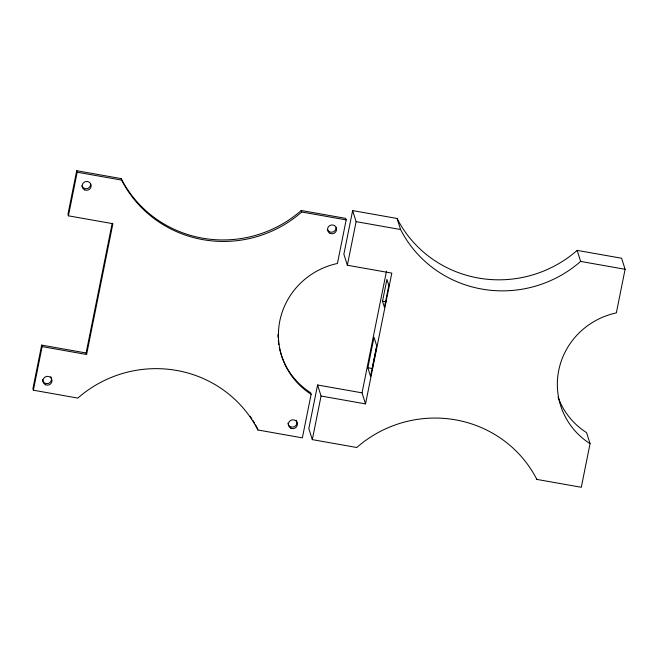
<?xml version="1.0" encoding="UTF-8"?>
<svg xmlns="http://www.w3.org/2000/svg" width="658" height="658" viewBox="0 0 658 658"><rect width="100%" height="100%" fill="white"/><g stroke="black" fill="none" stroke-linecap="round" stroke-linejoin="round"><path stroke-width="0.99" d="M41.66 345.105L42.137 346.61L86.601 354.489L86.124 352.984L41.66 345.105L32.9 388.705L33.377 390.21L77.833 398.09A115.849 112.699 -17.5 0 1 257.903 429.987L302.359 437.866L311.127 394.265L310.65 392.76A73.819 71.804 -17.5 0 1 279.37 347.523M311.127 394.265A73.819 71.804 -17.5 0 1 279.806 320.997A73.819 71.804 -17.5 0 1 337.414 263.48L346.174 219.879L345.697 218.374L301.241 210.494A115.849 112.699 -17.5 0 1 121.171 178.598L76.706 170.718L67.947 214.319L68.424 215.824L112.88 223.695L86.601 354.489M33.377 390.21L42.137 346.61M68.424 215.824L77.183 172.223L76.706 170.718M86.124 352.984L112.205 223.202M317.584 384.988L321.063 396.026L365.527 403.905L362.04 392.859L317.584 384.988L308.824 428.58L312.303 439.626L356.759 447.506A115.849 112.699 -17.5 0 1 536.829 479.402L581.294 487.282L590.053 443.681L586.574 432.643A73.819 71.804 -17.5 0 1 558.017 397.078M590.053 443.681A73.819 71.804 -17.5 0 1 558.732 370.413A73.819 71.804 -17.5 0 1 616.34 312.895L625.1 269.295L621.621 258.249L577.156 250.377A115.849 112.699 -17.5 0 1 397.087 218.472L352.63 210.593L343.871 254.194L347.35 265.24L391.814 273.111L365.527 403.905M312.303 439.626L321.063 396.026M347.35 265.24L356.11 221.639L352.63 210.593M362.04 392.859L386.509 271.129M367.863 367.773L373.999 337.258L376.689 345.787L370.553 376.31L367.863 367.773L372.305 368.562L376.664 346.906M382.528 301.232L386.912 279.436L388.812 285.457L384.428 307.261L382.528 301.232L386.09 301.866M77.183 172.223L121.648 180.103A115.849 112.699 -17.5 0 0 301.709 211.999L346.174 219.879M356.11 221.639L400.574 229.519A115.849 112.699 -17.5 0 0 580.636 261.415L625.1 269.295M577.156 250.377L580.636 261.415M536.517 478.399L536.829 479.402M397.087 218.472L400.574 229.519M301.241 210.494L301.709 211.999M257.903 429.987L257.426 428.481A115.849 112.699 -17.5 0 0 255.526 424.904M121.171 178.598L121.648 180.103M50.773 376.705A4.54 4.417 -17.5 0 1 48.478 383.4A4.54 4.417 -17.5 0 1 42.49 379.6M250.172 416.267A115.849 112.699 -17.5 0 1 251.866 418.809M252.952 420.528A115.849 112.699 -17.5 0 1 254.514 423.143M278.827 344.57A73.819 71.804 -17.5 0 1 278.309 340.573M278.063 337.554A73.819 71.804 -17.5 0 1 277.947 334.535M336.106 227.479A4.54 4.417 -17.5 0 1 327.297 229.346M90.697 184.001A4.54 4.417 -17.5 0 1 81.888 185.869M296.182 420.182A4.54 4.417 -17.5 0 1 293.887 426.877A4.54 4.417 -17.5 0 1 287.9 423.078M84.652 189.882A4.54 4.417 -17.5 0 0 91.174 185.507A4.54 4.417 -17.5 0 0 84.125 182.233A4.54 4.417 -17.5 0 0 84.652 189.882M330.061 233.36A4.54 4.417 -17.5 0 0 336.583 228.984A4.54 4.417 -17.5 0 0 329.535 225.71A4.54 4.417 -17.5 0 0 330.061 233.36M45.492 384.749A4.54 4.417 -17.5 0 0 52.007 380.373A4.54 4.417 -17.5 0 0 44.966 377.1A4.54 4.417 -17.5 0 0 45.492 384.749M290.902 428.226A4.54 4.417 -17.5 0 0 297.416 423.851A4.54 4.417 -17.5 0 0 290.375 420.577A4.54 4.417 -17.5 0 0 290.902 428.226"/></g></svg>
